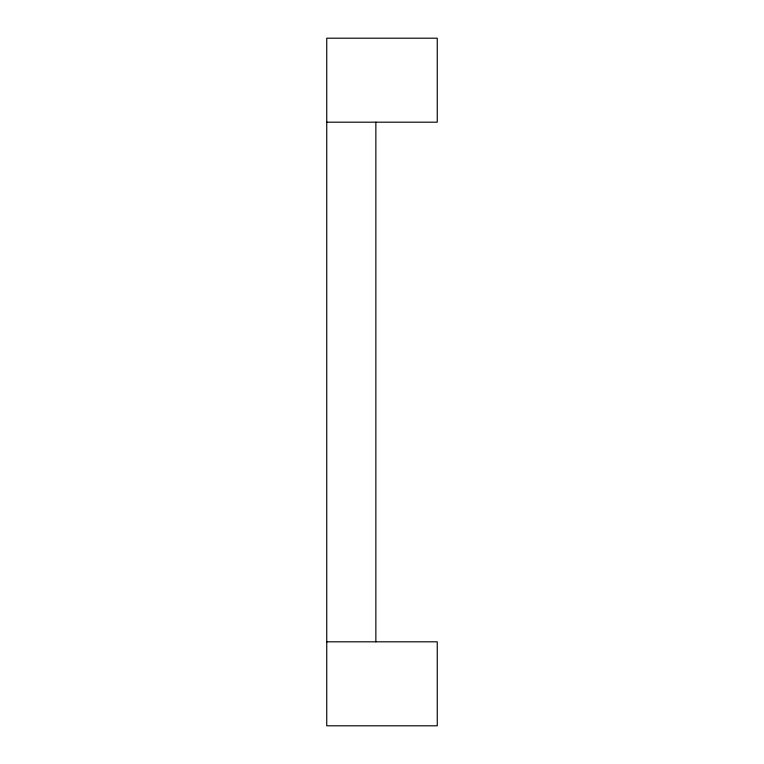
<?xml version="1.0" encoding="UTF-8"?>
<svg xmlns="http://www.w3.org/2000/svg" width="764" height="764" viewBox="0 0 764 764"><rect width="100%" height="100%" fill="white"/><g stroke="black" fill="none" stroke-linecap="round" stroke-linejoin="round"><path stroke-width="1.15" d="M326.744 122.183L437.256 122.183L437.256 38.2L326.744 38.2L326.744 725.8L437.256 725.8L437.256 641.817L326.744 641.817M375.859 122.183L375.859 641.817"/></g></svg>
